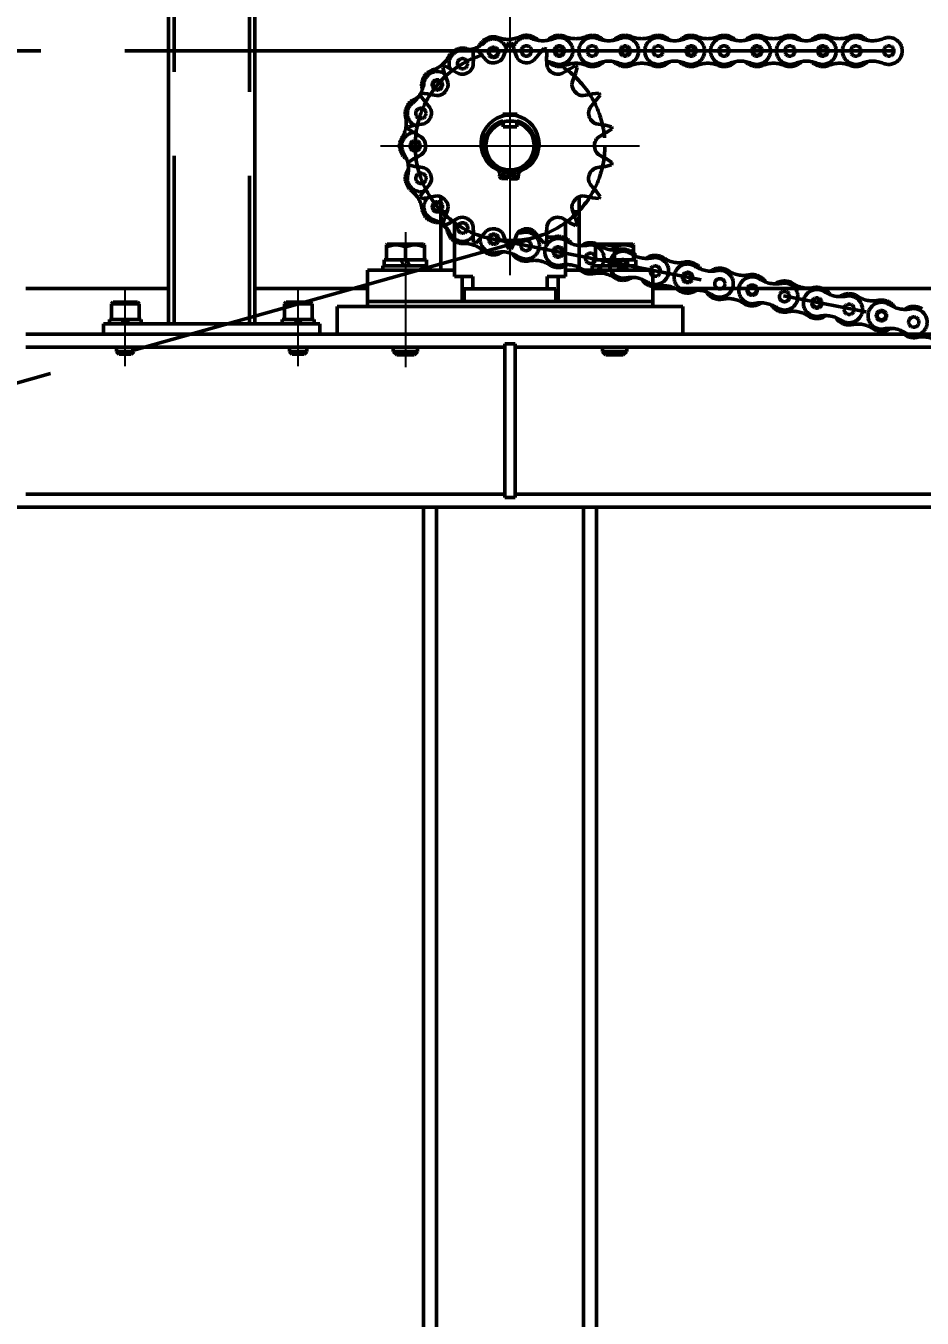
# Model space of a CAD drawing. Header units: millimetres. Extents: x -993 to 13147, y -7260 to 4342.
# Drawn here: x 790 to 1308, y 314 to 1062 of the extents above; entities that cross this region are included whole.
import ezdxf

# ---------------------------------------------------------------- set-up
doc = ezdxf.new("R2010")
doc.units = ezdxf.units.MM
doc.header["$LTSCALE"] = 7.649257
for name, pattern in [('CENTER', [50.8, 31.75, -6.35, 6.35, -6.35]), ('DASHED', [19.05, 12.7, -6.35]), ('PHANTOM', [63.5, 31.75, -6.35, 6.35, -6.35, 6.35, -6.35])]:
    doc.linetypes.add(name, pattern=pattern)
for name, color, linetype in [('NoLayerName_001', 7, 'Continuous'), ('NoLayerName_002', 7, 'Continuous'), ('NoLayerName_003', 7, 'Continuous')]:
    doc.layers.add(name, color=color, linetype=linetype)
doc.styles.get("Standard").update_dxf_attribs({"font": 'txt', "bigfont": 'extfont2'})
doc.dimstyles.get("Standard").update_dxf_attribs({"dimtxt": 2.5, "dimasz": 2.5, "dimexe": 1.25, "dimexo": 0.625, "dimtad": 1, "dimzin": 0, "dimdsep": 46, "dimtxsty": 'Standard', "dimcen": 2.5, "dimadec": 0, "dimazin": 0, "dimtfac": 0.75, "dimtmove": 0, "dimatfit": 3, "dimfxl": 1, "dimarcsym": 0})

# ---------------------------------------------------------------- blocks, each defined once
blk = doc.blocks.new('_OPEN30')
at = {"color": 0, "linetype": 'ByBlock', "lineweight": -2}
for p, q in [((-1, 0.267949), (0, 0)), ((0, 0), (-1, -0.267949)), ((0, 0), (-1, 0))]:
    blk.add_line(p, q, dxfattribs=at)
blk = doc.blocks.new('*D1557')
at = {"layer": 'Defpoints', "color": 0}
for p in [(1070, 1313.2), (1070, 1067.35), (720, 939.71)]:
    blk.add_point(p, dxfattribs=at)
at = {"layer": 'NoLayerName_001', "color": 0, "linetype": 'Continuous', "lineweight": 25}
for p, q in [((720, 954.71), (720, 1328.2)), ((1070, 1082.35), (1070, 1328.2)), ((765, 1313.2), (1025, 1313.2))]:
    blk.add_line(p, q, dxfattribs=at)
at = {"layer": 'NoLayerName_001', "color": 0, "lineweight": 25, "xscale": 45, "yscale": 45, "zscale": 45, "rotation": 180}
blk.add_blockref('_OPEN30', (720, 1313.2), dxfattribs=at)
at = {"layer": 'NoLayerName_001', "color": 0, "lineweight": 25, "xscale": 45, "yscale": 45, "zscale": 45}
blk.add_blockref('_OPEN30', (1070, 1313.2), dxfattribs=at)
at = {"layer": 'NoLayerName_001', "color": 2, "lineweight": 50, "insert": (895, 1373.2), "char_height": 90, "attachment_point": 5}
blk.add_mtext('\\W0.8000;\\T0.8750;350', dxfattribs=at)
blk = doc.blocks.new('*D1558')
at = {"layer": 'Defpoints', "color": 0}
for p in [(1070, 1313.2), (1070, 1067.35), (1570, 939.71)]:
    blk.add_point(p, dxfattribs=at)
at = {"layer": 'NoLayerName_001', "color": 0, "linetype": 'Continuous', "lineweight": 25}
for p, q in [((1070, 1082.35), (1070, 1328.2)), ((1570, 954.71), (1570, 1328.2)), ((1525, 1313.2), (1115, 1313.2))]:
    blk.add_line(p, q, dxfattribs=at)
at = {"layer": 'NoLayerName_001', "color": 0, "lineweight": 25, "xscale": 45, "yscale": 45, "zscale": 45, "rotation": 180}
blk.add_blockref('_OPEN30', (1070, 1313.2), dxfattribs=at)
at = {"layer": 'NoLayerName_001', "color": 0, "lineweight": 25, "xscale": 45, "yscale": 45, "zscale": 45}
blk.add_blockref('_OPEN30', (1570, 1313.2), dxfattribs=at)
at = {"layer": 'NoLayerName_001', "color": 2, "lineweight": 50, "insert": (1320, 1373.2), "char_height": 90, "attachment_point": 5}
blk.add_mtext('\\W0.8000;\\T0.8750;500', dxfattribs=at)
blk = doc.blocks.new('JZB_0084')
at = {"layer": 'NoLayerName_001', "color": 7, "linetype": 'Continuous', "lineweight": 50}
blk.add_line((8, 0), (0, 0), dxfattribs=at)
blk = doc.blocks.new('JZB_0085')
at = {"layer": 'NoLayerName_001', "color": 7, "linetype": 'Continuous', "lineweight": 50}
for p, q in [((37.61, 111.95), (37.88, 115.63)), ((39.14, 116.09), (41.71, 113.44)), ((41.71, 113.44), (42.5, 112.25)), ((42.5, 112.25), (45.14, 109.2)), ((54.99, 110.94), (56.42, 114.71)), ((56.42, 114.71), (56.76, 116.1)), ((56.76, 116.1), (58.27, 119.46)), ((59.61, 119.46), (61.12, 116.1)), ((61.12, 116.1), (61.45, 114.71)), ((61.45, 114.71), (62.89, 110.94)), ((72.74, 109.2), (75.38, 112.25)), ((75.38, 112.25), (76.17, 113.44)), ((76.17, 113.44), (78.74, 116.09)), ((79.99, 115.63), (80.27, 111.95)), ((21.04, 101.51), (20.03, 105.06)), ((21.06, 105.92), (24.38, 104.31)), ((37.77, 110.53), (37.61, 111.95)), ((37.71, 106.5), (37.77, 110.53)), ((45.14, 109.2), (46.35, 108.37)), ((50.19, 107.77), (50.73, 107.87)), ((62.89, 110.94), (63.74, 109.74)), ((67.15, 107.87), (67.69, 107.77)), ((80.27, 111.95), (80.1, 110.53)), ((80.1, 110.53), (80.17, 106.5)), ((80.17, 106.5), (80.56, 105.08)), ((93.5, 104.31), (96.82, 105.92)), ((97.84, 105.06), (96.84, 101.51)), ((21.68, 100.23), (21.04, 101.51)), ((23, 96.42), (21.68, 100.23)), ((24.38, 104.31), (25.53, 103.46)), ((25.53, 103.46), (29.05, 101.5)), ((29.05, 101.5), (30.48, 101.13)), ((34.29, 101.88), (34.76, 102.16)), ((83.11, 102.16), (83.59, 101.88)), ((88.83, 101.5), (92.35, 103.46)), ((92.35, 103.46), (93.5, 104.31)), ((96.2, 100.23), (94.88, 96.42)), ((96.84, 101.51), (96.2, 100.23)), ((7.54, 90.18), (11.22, 89.8)), ((11.22, 89.8), (12.59, 89.4)), ((21.36, 90.91), (21.71, 91.33)), ((94.88, 96.42), (94.76, 94.95)), ((96.17, 91.33), (96.52, 90.91)), ((105.29, 89.4), (106.66, 89.8)), ((106.66, 89.8), (110.33, 90.18)), ((9.04, 86.03), (6.88, 89.02)), ((10.07, 85.04), (9.04, 86.03)), ((12.62, 81.92), (10.07, 85.04)), ((12.59, 89.4), (16.57, 88.76)), ((16.57, 88.76), (18.04, 88.9)), ((101.31, 88.76), (105.29, 89.4)), ((107.8, 85.04), (105.26, 81.92)), ((108.84, 86.03), (107.8, 85.04)), ((111, 89.02), (108.84, 86.03)), ((12.96, 76.18), (13.15, 76.69)), ((54.94, 78.03), (54.94, 77.04)), ((54.94, 78.03), (62.94, 78.03)), ((62.94, 78.03), (62.94, 77.06)), ((105.26, 81.92), (104.65, 80.57)), ((104.73, 76.69), (104.92, 76.18)), ((3.05, 67.37), (0, 69.45)), ((0.23, 70.76), (3.81, 71.67)), ((4.36, 66.8), (3.05, 67.37)), ((3.81, 71.67), (5.24, 71.76)), ((5.24, 71.76), (9.2, 72.52)), ((9.2, 72.52), (10.53, 73.15)), ((108.68, 72.52), (112.64, 71.76)), ((112.64, 71.76), (114.07, 71.67)), ((114.82, 67.37), (113.51, 66.8)), ((114.07, 71.67), (117.65, 70.76)), ((117.88, 69.45), (114.82, 67.37)), ((7.82, 64.73), (4.36, 66.8)), ((10.11, 59.46), (10.11, 60.01)), ((107.77, 60.01), (107.77, 59.46)), ((110.05, 64.73), (109.02, 63.68)), ((113.51, 66.8), (110.05, 64.73)), ((3.05, 52.1), (4.36, 52.66)), ((4.36, 52.66), (7.82, 54.73)), ((7.82, 54.73), (8.86, 55.78)), ((110.05, 54.73), (113.51, 52.66)), ((113.51, 52.66), (114.82, 52.1)), ((0, 50.02), (3.05, 52.1)), ((3.81, 47.8), (0.23, 48.71)), ((5.24, 47.71), (3.81, 47.8)), ((9.2, 46.95), (5.24, 47.71)), ((108.68, 46.95), (107.35, 46.32)), ((112.64, 47.71), (108.68, 46.95)), ((114.07, 47.8), (112.64, 47.71)), ((117.65, 48.71), (114.07, 47.8)), ((114.82, 52.1), (117.88, 50.02)), ((10.07, 34.42), (12.62, 37.55)), ((12.62, 37.55), (13.23, 38.89)), ((13.15, 42.78), (12.96, 43.29)), ((52.96, 43.5), (52.91, 42.05)), ((54.07, 40.81), (57.67, 40.68)), ((57.67, 40.68), (57.81, 44.78)), ((59.01, 44.73), (58.86, 40.64)), ((58.86, 40.64), (62.46, 40.51)), ((63.7, 41.67), (63.76, 43.11)), ((104.92, 43.29), (104.73, 42.78)), ((105.26, 37.55), (107.8, 34.42)), ((6.88, 30.45), (9.04, 33.44)), ((9.04, 33.44), (10.07, 34.42)), ((12.59, 30.07), (11.22, 29.66)), ((16.57, 30.71), (12.59, 30.07)), ((101.31, 30.71), (99.84, 30.57)), ((105.29, 30.07), (101.31, 30.71)), ((106.66, 29.66), (105.29, 30.07)), ((107.8, 34.42), (108.84, 33.44)), ((108.84, 33.44), (111, 30.45)), ((11.22, 29.66), (7.54, 29.29)), ((21.71, 28.14), (21.36, 28.56)), ((21.68, 19.24), (23, 23.05)), ((23, 23.05), (23.12, 24.52)), ((94.88, 23.05), (96.2, 19.24)), ((96.52, 28.56), (96.17, 28.14)), ((110.33, 29.29), (106.66, 29.66)), ((20.03, 14.41), (21.04, 17.96)), ((21.04, 17.96), (21.68, 19.24)), ((24.38, 15.16), (21.06, 13.55)), ((25.53, 16.01), (24.38, 15.16)), ((29.05, 17.97), (25.53, 16.01)), ((34.76, 17.31), (34.29, 17.59)), ((83.59, 17.59), (83.11, 17.31)), ((88.83, 17.97), (87.4, 18.34)), ((92.35, 16.01), (88.83, 17.97)), ((93.5, 15.16), (92.35, 16.01)), ((96.82, 13.55), (93.5, 15.16)), ((96.2, 19.24), (96.84, 17.96)), ((96.84, 17.96), (97.84, 14.41)), ((37.71, 12.97), (37.32, 14.39)), ((37.61, 7.52), (37.77, 8.94)), ((37.88, 3.83), (37.61, 7.52)), ((37.77, 8.94), (37.71, 12.97)), ((45.14, 10.26), (42.5, 7.22)), ((50.73, 11.6), (50.19, 11.7)), ((54.99, 8.53), (54.13, 9.73)), ((56.42, 4.76), (54.99, 8.53)), ((62.89, 8.53), (61.45, 4.76)), ((67.69, 11.7), (67.15, 11.6)), ((72.74, 10.26), (71.53, 11.1)), ((75.38, 7.22), (72.74, 10.26)), ((80.27, 7.52), (79.99, 3.83)), ((80.17, 12.97), (80.1, 8.94)), ((80.1, 8.94), (80.27, 7.52)), ((41.71, 6.02), (39.14, 3.38)), ((42.5, 7.22), (41.71, 6.02)), ((56.76, 3.37), (56.42, 4.76)), ((58.27, 0), (56.76, 3.37)), ((61.12, 3.37), (59.61, 0)), ((61.45, 4.76), (61.12, 3.37)), ((76.17, 6.02), (75.38, 7.22)), ((78.74, 3.38), (76.17, 6.02))]:
    blk.add_line(p, q, dxfattribs=at)
for centre in [(55.35, 43.16), (61.35, 42.95)]:
    blk.add_circle(centre, 1, dxfattribs=at)
for centre, radius, start, end in [((58.94, 59.73), 59.73, 109.36025, 110.63975), ((58.94, 59.73), 59.73, 89.36025, 90.63975), ((58.94, 59.73), 59.73, 69.36025, 70.63975), ((58.94, 59.73), 59.73, 129.36025, 130.63975), ((31.75, 107.37), 6.02, 300, 351.66667), ((49.14, 113.7), 6.02, 242.40502, 280), ((49.68, 113.8), 6.02, 280, 331.66667), ((68.19, 113.8), 6.02, 222.40502, 260), ((68.73, 113.7), 6.02, 260, 311.66667), ((86.13, 107.37), 6.02, 202.40502, 240), ((58.94, 59.73), 59.73, 49.36025, 50.63975), ((31.27, 107.1), 6.02, 262.40502, 300), ((86.6, 107.1), 6.02, 240, 291.66667), ((58.94, 59.73), 59.73, 149.36025, 150.63975), ((16.74, 94.78), 6.02, 282.40502, 320), ((17.1, 95.2), 6.02, 320, 11.66667), ((100.78, 95.2), 6.02, 182.40502, 220), ((101.13, 94.78), 6.02, 220, 271.66667), ((58.94, 59.73), 59.73, 29.36025, 30.63975), ((7.3, 78.24), 6.02, 302.40502, 340), ((7.49, 78.75), 6.02, 340, 31.66667), ((58.98, 60.78), 16.75, 292.01446, 243.94244), ((110.39, 78.75), 6.02, 162.40502, 200), ((110.58, 78.24), 6.02, 200, 251.66667), ((58.94, 59.73), 59.73, 169.36025, 170.63975), ((58.94, 59.73), 15, 105.46601, 74.53399), ((58.94, 59.73), 14.3, 73.40135, 106.35597), ((58.94, 59.73), 59.73, 9.36025, 10.63975), ((4.09, 60.01), 6.02, 0, 51.66667), ((113.79, 60.01), 6.02, 142.40502, 180), ((4.09, 59.46), 6.02, 322.40502, 0), ((113.79, 59.46), 6.02, 180, 231.66667), ((58.94, 59.73), 59.73, 189.36025, 190.63975), ((7.3, 41.23), 6.02, 20, 71.66667), ((50.56, 43.58), 2.4, 357.97845, 63.94244), ((66.15, 43.03), 2.4, 112.01446, 177.97845), ((110.58, 41.23), 6.02, 122.40502, 160), ((58.94, 59.73), 59.73, 349.36025, 350.63975), ((7.49, 40.71), 6.02, 342.40502, 20), ((54.11, 42.01), 1.2, 177.97845, 267.97845), ((62.5, 41.71), 1.2, 267.97845, 357.97845), ((110.39, 40.71), 6.02, 160, 211.66667), ((58.94, 59.73), 59.73, 209.36025, 210.63975), ((16.74, 24.69), 6.02, 40, 91.66667), ((101.13, 24.69), 6.02, 102.40502, 140), ((58.94, 59.73), 59.73, 329.36025, 330.63975), ((17.1, 24.27), 6.02, 2.40502, 40), ((100.78, 24.27), 6.02, 140, 191.66667), ((31.27, 12.37), 6.02, 60, 111.66667), ((31.75, 12.09), 6.02, 22.40502, 60), ((86.13, 12.09), 6.02, 120, 171.66667), ((86.6, 12.37), 6.02, 82.40502, 120), ((58.94, 59.73), 59.73, 229.36025, 230.63975), ((49.14, 5.76), 6.02, 80, 131.66667), ((49.68, 5.67), 6.02, 42.40502, 80), ((68.19, 5.67), 6.02, 100, 151.66667), ((68.73, 5.76), 6.02, 62.40502, 100), ((58.94, 59.73), 59.73, 309.36025, 310.63975), ((58.94, 59.73), 59.73, 249.36025, 250.63975), ((58.94, 59.73), 59.73, 269.36025, 270.63975), ((58.94, 59.73), 59.73, 289.36025, 290.63975)]:
    blk.add_arc(centre, radius, start, end, dxfattribs=at)
blk = doc.blocks.new('JZB_0086')
at = {"layer": 'NoLayerName_002', "color": 7, "linetype": 'Continuous', "lineweight": 50}
for start, end in [(98.43255, 102.48689), (77.51311, 81.56745)]:
    blk.add_arc((4, -18.06), 18.5, start, end, dxfattribs=at)
blk = doc.blocks.new('JZB_0096')
at = {"layer": 'NoLayerName_001', "color": 7, "linetype": 'Continuous', "lineweight": 50}
for p, q in [((0, 0), (0, 3)), ((165, 3), (0, 3)), ((165, 3), (165, 0))]:
    blk.add_line(p, q, dxfattribs=at)
blk = doc.blocks.new('JZB_0097')
at = {"layer": 'NoLayerName_001', "color": 7, "linetype": 'Continuous', "lineweight": 50}
for p, q in [((0, 2.5), (0, 0)), ((7.34, 2.5), (0, 2.5)), ((8.56, 0), (7.34, 2.5)), ((18.4, 2.5), (9.84, 2.5)), ((9.84, 2.5), (11.06, 0)), ((18.4, 0), (18.4, 2.5))]:
    blk.add_line(p, q, dxfattribs=at)
blk = doc.blocks.new('JZB_0098')
at = {"layer": 'NoLayerName_001', "color": 7, "linetype": 'Continuous', "lineweight": 50}
for p, q in [((1, 30), (0, 29)), ((15, 30), (1, 30)), ((16, 29), (15, 30)), ((16, 29), (0, 29)), ((0, 29), (0, 20)), ((16, 20), (16, 29)), ((6.14, 20), (8.64, 20)), ((3, 3.78), (3, 1.5)), ((13, 1.5), (3, 1.5)), ((3, 1.5), (4.5, 0)), ((11.5, 0), (4.5, 0)), ((11.5, 0), (13, 1.5)), ((13, 1.5), (13, 3.78))]:
    blk.add_line(p, q, dxfattribs=at)
blk = doc.blocks.new('JZB_0101')
at = {"layer": 'NoLayerName_001', "color": 7, "linetype": 'Continuous', "lineweight": 50}
for p, q in [((0, 3.5), (0, 0)), ((0, 3.5), (1.25, 3.5)), ((11.35, 0), (9.65, 3.5)), ((13.15, 3.5), (14.85, 0)), ((23.25, 3.5), (24.5, 3.5)), ((24.5, 0), (24.5, 3.5))]:
    blk.add_line(p, q, dxfattribs=at)
blk = doc.blocks.new('JZB_0102')
at = {"layer": 'NoLayerName_001', "color": 7, "linetype": 'Continuous', "lineweight": 50}
for p, q in [((26, 2.5), (0, 2.5)), ((0, 2.5), (0, 0)), ((26, 0), (26, 2.5))]:
    blk.add_line(p, q, dxfattribs=at)
blk = doc.blocks.new('JZB_0103')
at = {"layer": 'NoLayerName_001', "color": 7, "linetype": 'Continuous', "lineweight": 50}
for p, q in [((0, 3.5), (0, 0)), ((0, 3.5), (1.25, 3.5)), ((11.35, 0), (9.65, 3.5)), ((13.15, 3.5), (14.85, 0)), ((23.25, 3.5), (24.5, 3.5)), ((24.5, 0), (24.5, 3.5))]:
    blk.add_line(p, q, dxfattribs=at)
blk = doc.blocks.new('JZB_0104')
at = {"layer": 'NoLayerName_001', "color": 7, "linetype": 'Continuous', "lineweight": 50}
for p, q in [((26, 2.5), (0, 2.5)), ((0, 2.5), (0, 0)), ((26, 0), (26, 2.5))]:
    blk.add_line(p, q, dxfattribs=at)
blk = doc.blocks.new('JZB_0105')
at = {"layer": 'NoLayerName_001', "color": 7, "linetype": 'Continuous', "lineweight": 50}
for p, q in [((0.5, 64), (0, 63.71)), ((0, 55), (0, 63.71)), ((0.5, 64), (21.5, 64)), ((11, 55), (11, 62.73)), ((22, 63.71), (21.5, 64)), ((22, 55), (22, 63.71)), ((0, 55), (22, 55)), ((4, 4.28), (4, 2)), ((18, 2), (4, 2)), ((4, 2), (6, 0)), ((16, 0), (18, 2)), ((18, 2), (18, 4.28)), ((16, 0), (6, 0))]:
    blk.add_line(p, q, dxfattribs=at)
at = {"layer": 'NoLayerName_001', "color": 7, "linetype": 'Continuous', "lineweight": 50, "start_tangent": (0.986522, 0.163628), "end_tangent": (0.982196, -0.187857)}
for points in [[(0, 62.73), (5.89, 63.71), (11, 62.73)], [(11, 62.73), (16.89, 63.71), (22, 62.73)]]:
    blk.add_spline(points, degree=3, dxfattribs=at)
blk = doc.blocks.new('JZB_0106')
at = {"layer": 'NoLayerName_001', "color": 7, "linetype": 'Continuous', "lineweight": 50}
for p, q in [((0.5, 64), (0, 63.71)), ((0, 55), (0, 63.71)), ((0.5, 64), (21.5, 64)), ((11, 55), (11, 62.73)), ((22, 63.71), (21.5, 64)), ((22, 55), (22, 63.71)), ((0, 55), (22, 55)), ((4, 4.28), (4, 2)), ((18, 2), (4, 2)), ((4, 2), (6, 0)), ((16, 0), (18, 2)), ((18, 2), (18, 4.28)), ((16, 0), (6, 0))]:
    blk.add_line(p, q, dxfattribs=at)
at = {"layer": 'NoLayerName_001', "color": 7, "linetype": 'Continuous', "lineweight": 50, "start_tangent": (0.986522, 0.163628), "end_tangent": (0.982196, -0.187857)}
for points in [[(0, 62.73), (5.89, 63.71), (11, 62.73)], [(11, 62.73), (16.89, 63.71), (22, 62.73)]]:
    blk.add_spline(points, degree=3, dxfattribs=at)
blk = doc.blocks.new('JZB_0118')
at = {"layer": 'NoLayerName_001', "color": 7, "linetype": 'Continuous', "lineweight": 50}
for p, q in [((25, 237.3), (25, 243.3)), ((25, 243.3), (100, 243.3)), ((100, 243.3), (100, 237.3)), ((25, 237.3), (100, 237.3)), ((37.5, 6), (37.5, 237.3)), ((87.5, 237.3), (87.5, 6)), ((0, 0), (0, 6)), ((125, 6), (0, 6)), ((125, 6), (125, 0))]:
    blk.add_line(p, q, dxfattribs=at)
at = {"layer": 'NoLayerName_001', "color": 3, "linetype": 'DASHED', "lineweight": 50}
for p, q in [((40.7, 6), (40.7, 237.3)), ((84.3, 237.3), (84.3, 6))]:
    blk.add_line(p, q, dxfattribs=at)
blk = doc.blocks.new('JZB_0123')
at = {"layer": 'NoLayerName_001', "color": 7, "linetype": 'Continuous', "lineweight": 50}
for p, q in [((0, 2.5), (0, 0)), ((7.34, 2.5), (0, 2.5)), ((8.56, 0), (7.34, 2.5)), ((18.4, 2.5), (9.84, 2.5)), ((9.84, 2.5), (11.06, 0)), ((18.4, 0), (18.4, 2.5))]:
    blk.add_line(p, q, dxfattribs=at)
blk = doc.blocks.new('JZB_0124')
at = {"layer": 'NoLayerName_001', "color": 7, "linetype": 'Continuous', "lineweight": 50}
for p, q in [((1, 30), (0, 29)), ((15, 30), (1, 30)), ((16, 29), (15, 30)), ((16, 29), (0, 29)), ((0, 29), (0, 20)), ((16, 20), (16, 29)), ((6.14, 20), (8.64, 20)), ((3, 3.78), (3, 1.5)), ((13, 1.5), (3, 1.5)), ((3, 1.5), (4.5, 0)), ((11.5, 0), (4.5, 0)), ((11.5, 0), (13, 1.5)), ((13, 1.5), (13, 3.78))]:
    blk.add_line(p, q, dxfattribs=at)
blk = doc.blocks.new('JZB_0142')
at = {"layer": 'NoLayerName_001', "color": 7, "linetype": 'Continuous', "lineweight": 50}
for p, q in [((1010, 767.5), (1010, 783.5)), ((1210, 783.5), (1010, 783.5)), ((1210, 767.5), (1210, 783.5)), ((830, 767.5), (1540, 767.5)), ((830, 760), (1107, 760)), ((1113, 761.97), (1107, 761.97)), ((1107, 673.03), (1107, 761.97)), ((1113, 673.03), (1113, 761.97)), ((1113, 760), (1540, 760)), ((1107, 675), (830, 675)), ((1113, 673.03), (1107, 673.03)), ((1540, 675), (1113, 675)), ((1540, 667.5), (830, 667.5)), ((1060, 667.5), (1060, 12)), ((1067.5, 667.5), (1067.5, 12)), ((1152.5, 667.5), (1152.5, 12)), ((1160, 667.5), (1160, 12))]:
    blk.add_line(p, q, dxfattribs=at)
blk = doc.blocks.new('JZB_0208')
at = {"layer": 'NoLayerName_001', "color": 7, "linetype": 'Continuous', "lineweight": 50}
for p, q in [((830, 0), (912.5, 0)), ((962.5, 0), (1027.5, 0)), ((1192.5, 0), (1540, 0))]:
    blk.add_line(p, q, dxfattribs=at)
blk = doc.blocks.new('JZB_0228')
at = {"layer": 'NoLayerName_003', "color": 7, "linetype": 'Continuous', "lineweight": 50}
for p, q in [((42.5, 60.56), (42.5, 18)), ((122.5, 60.56), (122.5, 18)), ((46.04, 51.81), (42.5, 51.81)), ((50.4, 46.95), (50.4, 14.4)), ((114.6, 46.97), (114.6, 14.4)), ((122.5, 51.81), (118.96, 51.81)), ((0, 18), (0, 0)), ((0, 18), (50.4, 18)), ((114.6, 18), (165, 18)), ((165, 18), (165, 0)), ((61, 14.4), (50.4, 14.4)), ((54.75, 14.4), (54.75, 0)), ((61, 14.4), (61, 7.2)), ((104, 14.4), (104, 7.2)), ((104, 14.4), (114.6, 14.4)), ((110.25, 14.4), (110.25, 0)), ((56, 7.2), (109, 7.2)), ((56, 7.2), (56, 0)), ((109, 0), (109, 7.2))]:
    blk.add_line(p, q, dxfattribs=at)
blk = doc.blocks.new('JZB_0323')
at = {"layer": 'NoLayerName_002', "color": 7, "linetype": 'Continuous', "lineweight": 50}
for p, q in [((11, 26), (11, 29.46)), ((11, 26), (19, 26)), ((19, 26), (19, 29.46))]:
    blk.add_line(p, q, dxfattribs=at)
for radius, start, end in [(15, 105.46601, 74.53399), (14, 106.60155, 73.39845)]:
    blk.add_arc((15, 15), radius, start, end, dxfattribs=at)
blk = doc.blocks.new('JZB_0386')
at = {"layer": 'NoLayerName_002', "color": 3, "linetype": 'PHANTOM', "lineweight": 50}
blk.add_line((2210, 0), (0, 0), dxfattribs=at)
blk = doc.blocks.new('JZB_0397')
at = {"layer": 'NoLayerName_001', "color": 4, "linetype": 'CENTER', "lineweight": 50}
for p, q in [((1063.91, 207.51), (63.91, 207.51)), ((555.83, 0.79), (53.4, 98.82))]:
    blk.add_line(p, q, dxfattribs=at)
blk.add_circle((63.91, 152.66), 54.85, dxfattribs=at)
at = {"layer": 'NoLayerName_003', "color": 3, "linetype": 'PHANTOM', "lineweight": 50}
for p, q in [((92.4, 198.46), (92.39, 198.46)), ((130.5, 198.46), (130.49, 198.46)), ((168.6, 198.46), (168.59, 198.46)), ((206.7, 198.46), (206.69, 198.46)), ((244.87, 198.46), (244.86, 198.46)), ((93.57, 100.12), (93.58, 100.12)), ((130.95, 92.75), (130.96, 92.75)), ((168.33, 85.38), (168.34, 85.37)), ((205.71, 78), (205.72, 78)), ((243.09, 70.63), (243.1, 70.63)), ((280.47, 63.26), (280.48, 63.25))]:
    blk.add_line(p, q, dxfattribs=at)
for centre, radius in [((54.33, 206.67), 2.98), ((73.36, 207.51), 2.98), ((92.41, 207.51), 2.98), ((92.41, 207.51), 2.48), ((111.46, 207.51), 2.98), ((130.51, 207.51), 2.98), ((130.51, 207.51), 2.48), ((149.56, 207.51), 2.98), ((168.61, 207.51), 2.98), ((168.61, 207.51), 2.48), ((187.66, 207.51), 2.98), ((206.71, 207.51), 2.98), ((206.71, 207.51), 2.48), ((225.76, 207.51), 2.98), ((244.88, 207.51), 2.98), ((244.88, 207.51), 2.48), ((263.93, 207.51), 2.98), ((282.98, 207.51), 2.98), ((36.44, 200.13), 2.98), ((54.33, 206.67), 2.48), ((21.85, 187.88), 2.98), ((21.85, 187.88), 2.48), ((12.34, 171.37), 2.98), ((9.05, 152.61), 2.98), ((9.05, 152.61), 2.48), ((12.38, 133.85), 2.98), ((21.92, 117.36), 2.98), ((21.92, 117.36), 2.48), ((36.52, 105.13), 2.98), ((54.43, 98.62), 2.98), ((54.43, 98.62), 2.48), ((73.12, 94.93), 2.98), ((91.81, 91.24), 2.98), ((91.81, 91.24), 2.48), ((110.5, 87.56), 2.98), ((129.19, 83.87), 2.98), ((129.19, 83.87), 2.48), ((147.88, 80.18), 2.98), ((166.57, 76.5), 2.98), ((166.57, 76.5), 2.48), ((185.26, 72.81), 2.98), ((203.95, 69.13), 2.98), ((203.95, 69.13), 2.48), ((222.64, 65.44), 2.98), ((241.33, 61.75), 2.98), ((241.33, 61.75), 2.48), ((260.02, 58.07), 2.98), ((278.71, 54.38), 2.98), ((278.71, 54.38), 2.48), ((297.4, 50.69), 2.98)]:
    blk.add_circle(centre, radius, dxfattribs=at)
for centre, radius, start, end in [((37.57, 224.82), 16.9, 267.43369, 312.67342), ((54.31, 206.67), 9.05, 69.45295, 157.38212), ((54.31, 206.66), 7.8, 17.89001, 132.67342), ((62.86, 229.48), 15.31, 249.45295, 295.61518), ((73.39, 207.51), 7.8, 67.38014, 166.38379), ((73.39, 207.51), 9.05, 42.73511, 115.61518), ((82.89, 230.31), 16.9, 247.38014, 292.61986), ((92.39, 207.51), 9.05, 66.91888, 137.25362), ((92.39, 207.51), 7.8, 247.38014, 112.61986), ((101.94, 229.92), 15.31, 246.91888, 293.08112), ((111.49, 207.51), 7.8, 67.38014, 292.61986), ((111.49, 207.51), 9.05, 42.74638, 113.08112), ((120.99, 230.31), 16.9, 247.38014, 292.61986), ((130.49, 207.51), 9.05, 66.91888, 137.25362), ((130.49, 207.51), 7.8, 247.38014, 112.61986), ((140.04, 229.92), 15.31, 246.91888, 293.08112), ((149.59, 207.51), 7.8, 67.38014, 292.61986), ((149.59, 207.51), 9.05, 42.74638, 113.08112), ((159.09, 230.31), 16.9, 247.38014, 292.61986), ((168.59, 207.51), 9.05, 66.91888, 137.25362), ((168.59, 207.51), 7.8, 247.38014, 112.61986), ((178.14, 229.92), 15.31, 246.91888, 293.08112), ((187.69, 207.51), 7.8, 67.38014, 292.61986), ((187.69, 207.51), 9.05, 42.74638, 113.08112), ((197.19, 230.31), 16.9, 247.38014, 292.61986), ((206.69, 207.51), 9.05, 66.91888, 137.25362), ((206.69, 207.51), 7.8, 247.38014, 112.61986), ((216.24, 229.92), 15.31, 246.91888, 293.08112), ((225.79, 207.51), 7.8, 67.38014, 292.61986), ((225.79, 207.51), 9.05, 42.74638, 113.08112), ((235.29, 230.31), 16.9, 247.38014, 292.61986), ((244.86, 207.51), 9.05, 66.91888, 137.13139), ((244.79, 207.51), 7.8, 247.38014, 112.61986), ((244.81, 207.51), 2.98, 130.84532, 263.3232), ((254.41, 229.92), 15.31, 246.91888, 293.08112), ((263.96, 207.51), 7.8, 67.38014, 292.61986), ((263.96, 207.51), 9.05, 42.74639, 113.08112), ((273.46, 230.31), 16.9, 247.38014, 292.61986), ((282.96, 207.51), 7.8, 247.38014, 112.61986), ((14.72, 211.16), 15.31, 286.97236, 333.1346), ((36.46, 200.15), 9.05, 62.71513, 153.1346), ((36.46, 200.14), 7.8, 87.43369, 202.09698), ((21.84, 187.86), 9.05, 106.97236, 197.39185), ((21.84, 187.85), 7.8, 57.88986, 172.67327), ((82.89, 184.71), 16.9, 67.38014, 82.27157), ((92.39, 207.51), 9.05, 222.74638, 270), ((92.4, 207.51), 9.05, 270, 293.08112), ((101.95, 185.1), 15.31, 65.98534, 113.08112), ((111.49, 207.51), 9.05, 248.58538, 317.25362), ((120.99, 184.71), 16.9, 67.38014, 112.61986), ((130.49, 207.51), 9.05, 222.74638, 270), ((130.5, 207.51), 9.05, 270, 293.08112), ((140.05, 185.1), 15.31, 65.98534, 113.08112), ((149.59, 207.51), 9.05, 248.58538, 317.25362), ((159.09, 184.71), 16.9, 67.38014, 112.61986), ((168.59, 207.51), 9.05, 222.74638, 270), ((168.6, 207.51), 9.05, 270, 293.08112), ((178.15, 185.1), 15.31, 65.98534, 113.08112), ((187.69, 207.51), 9.05, 248.58538, 317.25362), ((197.19, 184.71), 16.9, 67.38014, 112.61986), ((206.69, 207.51), 9.05, 222.74638, 270), ((206.7, 207.51), 9.05, 270, 293.08112), ((216.25, 185.1), 15.31, 65.98534, 113.08112), ((225.79, 207.51), 9.05, 248.58538, 317.25362), ((235.29, 184.71), 16.9, 67.38014, 112.61986), ((244.86, 207.51), 9.05, 222.86861, 270), ((244.87, 207.51), 9.05, 270, 293.08112), ((254.42, 185.1), 15.31, 65.98534, 113.08112), ((263.96, 207.51), 9.05, 248.58538, 317.25361), ((273.46, 184.71), 16.9, 67.38014, 112.61986), ((-2.66, 191), 16.9, 307.43354, 352.67327), ((12.35, 171.39), 9.05, 102.71496, 193.13445), ((12.36, 171.39), 7.8, 127.43354, 242.09844), ((-11.37, 165.86), 15.31, 326.97222, 13.13445), ((9.05, 152.58), 9.05, 146.97222, 237.39171), ((9.06, 152.58), 7.8, 97.88971, 212.67312), ((-11.73, 139.25), 16.9, 347.43339, 32.67312), ((12.37, 133.87), 9.05, 142.71482, 233.1343), ((12.38, 133.87), 7.8, 167.43339, 282.10006), ((-2.25, 114.38), 15.31, 6.97206, 53.1343), ((21.94, 117.34), 7.8, 137.88956, 252.67297), ((21.93, 117.34), 9.05, 186.97206, 277.39155), ((14.58, 93.76), 16.9, 27.43324, 72.67297), ((36.5, 105.14), 9.05, 182.71482, 273.09687), ((36.51, 105.14), 7.8, 207.43324, 322.10165), ((54.45, 98.61), 7.8, 180.47324, 281.46202), ((68.18, 119.14), 16.9, 271.75451, 281.46202), ((73.09, 94.94), 7.8, 236.22229, 101.46202), ((73.09, 94.94), 9.05, 61.68953, 115.90218), ((91.83, 91.24), 7.8, 56.22229, 281.46202), ((86.78, 115.08), 15.31, 262.96024, 281.92328), ((91.82, 91.24), 9.05, 78.84216, 101.92328), ((91.83, 91.24), 9.05, 31.58854, 78.84216), ((105.56, 111.77), 16.9, 236.22229, 281.46202), ((37.82, 80.81), 15.31, 46.93463, 93.09687), ((54.45, 98.61), 9.05, 226.93463, 306.13453), ((59.36, 74.4), 16.9, 56.22229, 101.46202), ((73.09, 94.94), 9.05, 211.58854, 281.92328), ((110.47, 87.56), 9.05, 57.42754, 126.09578), ((110.47, 87.56), 7.8, 236.22229, 101.46202), ((124.16, 107.7), 15.31, 234.8275, 281.92328), ((129.21, 83.87), 7.8, 56.22229, 281.46202), ((129.2, 83.87), 9.05, 78.84216, 101.92328), ((129.21, 83.87), 9.05, 31.58854, 78.84216), ((142.94, 104.4), 16.9, 236.22229, 281.46202), ((78.13, 71.1), 15.31, 55.76104, 101.92328), ((91.83, 91.24), 9.05, 235.76104, 306.09578), ((96.74, 67.03), 16.9, 56.22229, 101.46202), ((110.47, 87.56), 9.05, 211.58854, 281.92328), ((147.85, 80.19), 9.05, 57.42754, 126.09578), ((147.85, 80.19), 7.8, 236.22229, 101.46202), ((161.54, 100.33), 15.31, 234.8275, 281.92328), ((166.59, 76.49), 7.8, 56.22229, 281.46202), ((166.58, 76.5), 9.05, 78.84216, 101.92328), ((166.59, 76.49), 9.05, 31.58854, 78.84216), ((180.32, 97.02), 16.9, 236.22229, 281.46202), ((115.51, 63.73), 15.31, 55.76104, 101.92328), ((129.21, 83.87), 9.05, 235.76104, 306.09578), ((134.12, 59.66), 16.9, 56.22229, 101.46202), ((147.85, 80.19), 9.05, 211.58854, 281.92328), ((185.23, 72.82), 9.05, 57.42754, 126.09578), ((185.23, 72.82), 7.8, 236.22229, 101.46202), ((198.92, 92.96), 15.31, 234.8275, 281.92328), ((203.97, 69.12), 7.8, 56.22229, 281.46202), ((203.96, 69.12), 9.05, 78.84216, 101.92328), ((203.97, 69.12), 9.05, 31.58854, 78.84216), ((217.7, 89.65), 16.9, 236.22229, 281.46202), ((152.89, 56.36), 15.31, 55.76104, 101.92328), ((166.59, 76.49), 9.05, 235.76104, 306.09578), ((171.5, 52.29), 16.9, 56.22229, 101.46202), ((185.23, 72.82), 9.05, 211.58854, 281.92328), ((222.61, 65.44), 9.05, 57.42754, 126.09578), ((222.61, 65.44), 7.8, 236.22229, 101.46202), ((236.3, 85.59), 15.31, 234.8275, 281.92328), ((241.35, 61.75), 7.8, 56.22229, 281.46202), ((241.34, 61.75), 9.05, 78.84216, 101.92328), ((241.35, 61.75), 9.05, 31.58854, 78.84216), ((255.08, 82.28), 16.9, 236.22229, 281.46202), ((190.27, 48.98), 15.31, 55.76104, 101.92328), ((203.97, 69.12), 9.05, 235.76104, 306.09578), ((208.88, 44.91), 16.9, 56.22229, 101.46202), ((222.61, 65.44), 9.05, 211.58854, 281.92328), ((259.99, 58.07), 9.05, 57.42754, 126.09578), ((259.99, 58.07), 7.8, 236.22229, 101.46202), ((273.68, 78.21), 15.31, 234.8275, 281.92328), ((278.73, 54.38), 7.8, 56.22229, 281.46202), ((278.72, 54.38), 9.05, 78.84216, 101.92328), ((278.73, 54.38), 9.05, 31.58854, 78.84216), ((292.46, 74.91), 16.9, 236.22229, 281.46202), ((227.65, 41.61), 15.31, 55.76104, 101.92328), ((241.35, 61.75), 9.05, 235.76104, 306.09578), ((246.26, 37.54), 16.9, 56.22229, 101.46202), ((259.99, 58.07), 9.05, 211.58854, 281.92328), ((297.37, 50.7), 9.05, 57.42754, 126.09578), ((297.37, 50.7), 7.8, 236.22229, 101.46202), ((265.02, 34.24), 15.31, 55.76104, 101.92328), ((278.73, 54.38), 9.05, 235.76104, 306.09578), ((283.64, 30.17), 16.9, 56.22229, 101.46202), ((297.37, 50.7), 9.05, 211.58854, 281.92328), ((302.4, 26.86), 15.31, 55.76104, 101.92328)]:
    blk.add_arc(centre, radius, start, end, dxfattribs=at)
blk = doc.blocks.new('JZB_0401')
at = {"layer": 'NoLayerName_003', "color": 4, "linetype": 'CENTER', "lineweight": 50}
for p, q in [((63.88, 208.57), (1063.88, 208.57)), ((1078.72, 100.92), (725.47, 1.6))]:
    blk.add_line(p, q, dxfattribs=at)

msp = doc.modelspace()

# ---------------------------------------------------------------- linework, layer by layer
at = {"layer": 'NoLayerName_001', "color": 4, "linetype": 'CENTER', "lineweight": 25}
for p, q in [((1070, 917.6477), (1070, 1067.3523)), ((995.1477, 992.5), (1144.8523, 992.5)), ((1009.5, 942.5), (1009.5, 864.5)), ((847.5, 865), (847.5, 909)), ((947.5, 865), (947.5, 909))]:
    msp.add_line(p, q, dxfattribs=at)

# ---------------------------------------------------------------- block references
at = {"layer": 'NoLayerName_001'}
for name, p in [('JZB_0208', (-40, 910)), ('JZB_0118', (835, 883.5)), ('JZB_0386', (-40, 783.5)), ('JZB_0401', (6.1244, 838.78)), ('JZB_0397', (1006.0932, 839.8434)), ('JZB_0085', (1011.0614, 932.7661)), ('JZB_0086', (1066, 1010.5624)), ('JZB_0084', (1066, 1010.5)), ('JZB_0323', (1055, 977.5)), ('JZB_0228', (987.5, 902.5)), ('JZB_0106', (998.5, 871.5)), ('JZB_0105', (1119.5, 871.5)), ('JZB_0102', (996.5, 920.5)), ('JZB_0101', (997.25, 923)), ('JZB_0104', (1117.5, 920.5)), ('JZB_0103', (1118.25, 923)), ('JZB_0142', (-40, 116)), ('JZB_0124', (839.5, 872)), ('JZB_0098', (939.5, 872)), ('JZB_0096', (987.5, 899.5)), ('JZB_0123', (838.3, 889.5)), ('JZB_0097', (938.3, 889.5))]:
    msp.add_blockref(name, p, dxfattribs=at)

# ---------------------------------------------------------------- dimensions: what is measured, and where the dimension line sits
at = {"layer": 'NoLayerName_001', "color": 3, "linetype": 'Continuous', "lineweight": 50}
dim = msp.add_linear_dim(base=(1070, 1313.1975), p1=(720, 939.71), p2=(1070, 1067.3523), text='\\W0.8000;\\T0.8750;<>', dimstyle='Standard', override={"dimtxt": 90, "dimasz": 45, "dimexe": 15, "dimexo": 15, "dimgap": 15, "dimdec": 3, "dimzin": 8, "dimblk": 'OPEN30', "dimclrd": 0, "dimclre": 0, "dimclrt": 2, "dimtp": 0, "dimtm": 0, "dimlwd": 25, "dimlwe": 25}, dxfattribs=at)
dim.commit()
dim.dimension.update_dxf_attribs({"geometry": '*D1557', "text_midpoint": (895, 1313.1975), "dimtype": 160})
dim = msp.add_linear_dim(base=(1070, 1313.1975), p1=(1570, 939.71), p2=(1070, 1067.3523), angle=180, text='\\W0.8000;\\T0.8750;<>', dimstyle='Standard', override={"dimtxt": 90, "dimasz": 45, "dimexe": 15, "dimexo": 15, "dimgap": 15, "dimdec": 3, "dimzin": 8, "dimblk": 'OPEN30', "dimclrd": 0, "dimclre": 0, "dimclrt": 2, "dimtp": 0, "dimtm": 0, "dimlwd": 25, "dimlwe": 25}, dxfattribs=at)
dim.commit()
dim.dimension.update_dxf_attribs({"geometry": '*D1558', "text_midpoint": (1320, 1313.1975), "dimtype": 160})

doc.saveas('drawing.dxf')
